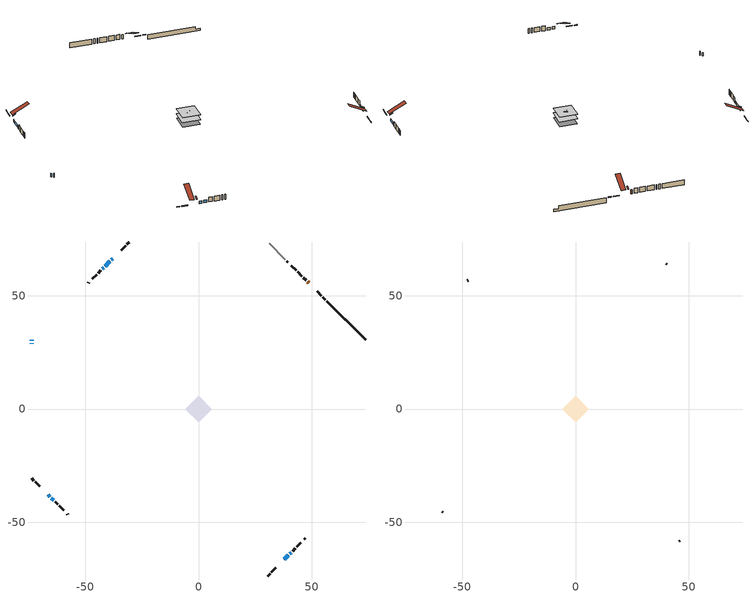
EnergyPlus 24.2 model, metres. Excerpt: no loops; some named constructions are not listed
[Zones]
conditioned space
 floor outside (Floor1 construction): -0.5,0 0,0.5 0.5,0 0,-0.5 z1.17
 floor adiabatic (AdiabaticFloorConstruction): -5.95,0 0,5.95 5.95,0 0,-5.95 z1.17
 floor foundation (Slab1 construction): -5.72,0 0,5.72 5.72,0 0,-5.72 z-1.22
 wall outside (RimJoist1 construction): 30.58,-73.82 31.61,-72.79 / -73.82,-30.58 -72.79,-31.61 / -30.58,73.82 -31.61,72.79 / 56.03,48.37 55,49.4 z1.17:1.47
 wall outside (RimJoist2 construction): 32.27,-72.13 34.17,-70.23 / -72.13,-32.27 -70.23,-34.17 / -32.27,72.13 -34.17,70.23 / 54.34,50.06 52.44,51.96 z1.17:1.47
 wall outside (AdiabaticWallConstruction 1): 48.64,55.75 48.19,56.21 z1.17:3.2
 wall outside (AdiabaticWallConstruction): -73.82,30.58 -73.82,30.09 z1.17:2.77; -66.44,-37.96 -65.66,-38.74 / 37.96,-66.44 39.74,-64.65 / -37.96,66.44 -38.5,65.89 / -39.16,65.24 -41.26,63.14 / -65,-39.39 -64,-40.4 / -41.91,62.48 -42.5,61.9 / 40.4,-64 40.93,-63.47 z1.17:2.39; -73.82,29.17 -73.82,28.94 z1.17:3.2
 wall outside (Wall1 construction): 41.58,-62.81 42.74,-61.66 / -63.34,-41.05 -62.19,-42.21 / -43.15,61.24 -44.31,60.08 / 47.53,56.86 46.38,58.02 z1.17:3.61
 wall outside (Wall2 construction): 43.4,-61 45.29,-59.11 / -61.53,-42.87 -59.64,-44.76 / -44.97,59.43 -46.86,57.54 / 45.72,58.68 43.83,60.57 z1.17:3.61
 wall outside (Wall5 construction): 46.84,-57.56 47.23,-57.17 / -58.09,-46.31 -57.7,-46.7 / -48.41,55.99 -48.8,55.6 / 39.46,64.94 39.07,65.32 z1.17:3.61
 wall foundation (FoundationWall1 construction): 56.69,47.71,-1.22 56.69,47.71,1.17 72.11,32.29,1.17 72.11,32.29,-0.17 73.82,30.58,-0.17 73.82,30.58,-1.22
 wall othersidecoefficients (Wall3 construction): 43.17,61.23 41.01,63.39 z1.17:3.61
 wall adiabatic (Wall6 construction): 38.42,65.98 31.23,73.16 z1.17:3.61
 window (WindowConstruction 4): -73.82,30.58 -73.82,30.1 z1.17:2.77
 window (WindowConstruction 8): -66.43,-37.96 -65.66,-38.74 z1.17:2.39
 window (WindowConstruction 5): -73.82,29.17 -73.82,28.94 z1.17:3.2
 window (WindowConstruction): 37.96,-66.43 39.74,-64.65 z1.17:2.39
 window (WindowConstruction 1): -37.96,66.43 -38.5,65.89 z1.17:2.39
 window (WindowConstruction 2): -39.16,65.24 -41.26,63.14 z1.17:2.39
 window (WindowConstruction 3): -65,-39.39 -64,-40.4 z1.17:2.39
 window (WindowConstruction 6): -41.91,62.48 -42.5,61.9 z1.17:2.39
 window (WindowConstruction 7): 40.4,-64 40.93,-63.47 z1.17:2.39
 door (Door): 48.64,55.75 48.19,56.21 z1.17:3.2
 ceiling adiabatic (AdiabaticFloorConstruction): 0,-5.95 5.95,0 0,5.95 -5.95,0 z1.17
attic - vented
 floor to conditioned space (Floor2 construction Reversed): -5.87,0 0,5.87 5.87,0 0,-5.87 z3.61
 floor to conditioned space (Floor3 construction Reversed): -1.01,0 0,1.01 1.01,0 0,-1.01 z3.61
 wall outside (Wall4 construction): 45.95,-58.45 46.18,-58.21 / -58.98,-45.42 -58.74,-45.65 / -47.52,56.88 -47.75,56.64 / 40.35,64.04 40.12,64.28 z1.17:3.61
 roof outside (Roof1 construction): 36.38,-68.02,3.61 30.83,-62.47,7.53 29.27,-64.02,7.53 34.83,-69.57,3.61; -68.02,-36.38,3.61 -62.47,-30.83,7.53 -64.02,-29.27,7.53 -69.57,-34.83,3.61; -36.38,68.02,3.61 -30.83,62.47,7.53 -29.27,64.02,7.53 -34.83,69.57,3.61; 50.23,54.17,3.61 44.68,48.62,7.53 46.23,47.07,7.53 51.78,52.62,3.61
 roof outside (Roof2 construction): 37.31,-67.09,3.61 36.37,-66.15,4.38 36.1,-66.42,4.38 37.03,-67.36,3.61; -67.09,-37.31,3.61 -66.15,-36.37,4.38 -66.42,-36.1,4.38 -67.36,-37.03,3.61; -37.31,67.09,3.61 -36.37,66.15,4.38 -36.1,66.42,4.38 -37.03,67.36,3.61; 49.3,55.1,3.61 48.36,54.16,4.38 48.63,53.89,4.38 49.57,54.83,3.61
[Material] Roughness=Rough; Thermal Absorptance=0.9
Name | Thickness {m} | Conductivity {W/m-K} | Density {kg/m3} | Specific Heat {J/kg-K} | Solar Absorptance | Visible Absorptance
ceiling loosefill ins | 0.254 | 0.0480833 | 16.02 | 1046.75 | 0.7 | 0.7
ceiling stud and cavity | 0.1397 | 0.419767 | 65.682 | 1177.47 | 0.7 | 0.7
ceiling stud and cavity 1 | 0.1397 | 0.933343 | 65.682 | 1177.47 | 0.7 | 0.7
gypsum board | 0.0127 | 0.160291 | 801 | 837.4 | 0.6 | 0.6
[Construction]
Floor2 construction: ceiling loosefill ins, ceiling stud and cavity, gypsum board
Floor3 construction: ceiling loosefill ins, ceiling stud and cavity 1, gypsum board
[EnergyManagementSystem:OutputVariable] Type of Data in Variable=Summed; Update Frequency=ZoneTimestep; Units=J
Name | EMS Variable | EMS Program or Subroutine
Energy Management System Output Variable 6 | loads_htg_ceilings | component_loads_program
Energy Management System Output Variable 7 | loads_htg_walls | component_loads_program
Energy Management System Output Variable 8 | loads_htg_rim_joists | component_loads_program
Energy Management System Output Variable 9 | loads_htg_foundation_walls | component_loads_program
Energy Management System Output Variable 10 | loads_htg_doors | component_loads_program
Energy Management System Output Variable 11 | loads_htg_windows_conduction | component_loads_program
Energy Management System Output Variable 12 | loads_htg_windows_solar | component_loads_program
Energy Management System Output Variable 13 | loads_htg_skylights_conduction | component_loads_program
Energy Management System Output Variable 14 | loads_htg_skylights_solar | component_loads_program
Energy Management System Output Variable 15 | loads_htg_floors | component_loads_program
Energy Management System Output Variable 16 | loads_htg_slabs | component_loads_program
Energy Management System Output Variable 17 | loads_htg_internal_mass | component_loads_program
Energy Management System Output Variable 18 | loads_htg_infil | component_loads_program
Energy Management System Output Variable 19 | loads_htg_natvent | component_loads_program
Energy Management System Output Variable 20 | loads_htg_mechvent | component_loads_program
Energy Management System Output Variable 21 | loads_htg_whf | component_loads_program
Energy Management System Output Variable 22 | loads_htg_ducts | component_loads_program
Energy Management System Output Variable 23 | loads_htg_intgains | component_loads_program
Energy Management System Output Variable 24 | loads_htg_lighting | component_loads_program
Energy Management System Output Variable 25 | loads_clg_roofs | component_loads_program
Energy Management System Output Variable 26 | loads_clg_ceilings | component_loads_program
Energy Management System Output Variable 27 | loads_clg_walls | component_loads_program
Energy Management System Output Variable 28 | loads_clg_rim_joists | component_loads_program
Energy Management System Output Variable 29 | loads_clg_foundation_walls | component_loads_program
Energy Management System Output Variable 30 | loads_clg_doors | component_loads_program
Energy Management System Output Variable 31 | loads_clg_windows_conduction | component_loads_program
Energy Management System Output Variable 32 | loads_clg_windows_solar | component_loads_program
Energy Management System Output Variable 33 | loads_clg_skylights_conduction | component_loads_program
Energy Management System Output Variable 34 | loads_clg_skylights_solar | component_loads_program
Energy Management System Output Variable 35 | loads_clg_floors | component_loads_program
Energy Management System Output Variable 36 | loads_clg_slabs | component_loads_program
Energy Management System Output Variable 37 | loads_clg_internal_mass | component_loads_program
Energy Management System Output Variable 38 | loads_clg_infil | component_loads_program
Energy Management System Output Variable 39 | loads_clg_natvent | component_loads_program
Energy Management System Output Variable 40 | loads_clg_mechvent | component_loads_program
Energy Management System Output Variable 41 | loads_clg_whf | component_loads_program
Energy Management System Output Variable 42 | loads_clg_ducts | component_loads_program
Energy Management System Output Variable 43 | loads_clg_intgains | component_loads_program
Energy Management System Output Variable 44 | loads_clg_lighting | component_loads_program
Energy Management System Output Variable 45 | loads_htg_tot | total_loads_program
Energy Management System Output Variable 46 | loads_clg_tot | total_loads_program
[Schedule:Day:Interval]
interior lighting schedule day: No, 01:00, 0.108182, 04:00, 0.0901515, 05:00, 0.0991667, 06:00, 0.162273, 07:00, 0.270455, 08:00, 0.342576, 10:00, 0.369621, 11:00, 0.351591, 12:00, 0.333561, 13:00, 0.324545, 14:00, 0.31553, 15:00, 0.333561, 16:00, 0.369621, 17:00, 0.450758, 18:00, 0.585985, 19:00, 0.775303, 20:00, 0.955606, 21:00, 0.991667, 22:00, 0.712197, 23:00, 0.360606, 24:00, 0.162273
interior lighting schedule day 1: No, 01:00, 0.100909, 04:00, 0.0840909, 05:00, 0.0925, 06:00, 0.151364, 07:00, 0.252273, 08:00, 0.319545, 10:00, 0.344773, 11:00, 0.327955, 12:00, 0.311136, 13:00, 0.302727, 14:00, 0.294318, 15:00, 0.311136, 16:00, 0.344773, 17:00, 0.420455, 18:00, 0.546591, 19:00, 0.723182, 20:00, 0.891364, 21:00, 0.925, 22:00, 0.664318, 23:00, 0.336364, 24:00, 0.151364
interior lighting schedule day 2: No, 01:00, 0.0927273, 04:00, 0.0772727, 05:00, 0.085, 06:00, 0.139091, 07:00, 0.231818, 08:00, 0.293636, 10:00, 0.316818, 11:00, 0.301364, 12:00, 0.285909, 13:00, 0.278182, 14:00, 0.270455, 15:00, 0.285909, 16:00, 0.316818, 17:00, 0.386364, 18:00, 0.502273, 19:00, 0.664545, 20:00, 0.819091, 21:00, 0.85, 22:00, 0.610455, 23:00, 0.309091, 24:00, 0.139091
interior lighting schedule day 3: No, 01:00, 0.0845455, 04:00, 0.0704545, 05:00, 0.0775, 06:00, 0.126818, 07:00, 0.211364, 08:00, 0.267727, 10:00, 0.288864, 11:00, 0.274773, 12:00, 0.260682, 13:00, 0.253636, 14:00, 0.246591, 15:00, 0.260682, 16:00, 0.288864, 17:00, 0.352273, 18:00, 0.457955, 19:00, 0.605909, 20:00, 0.746818, 21:00, 0.775, 22:00, 0.556591, 23:00, 0.281818, 24:00, 0.126818
interior lighting schedule day 4: No, 01:00, 0.0763636, 04:00, 0.0636364, 05:00, 0.07, 06:00, 0.114545, 07:00, 0.190909, 08:00, 0.241818, 10:00, 0.260909, 11:00, 0.248182, 12:00, 0.235455, 13:00, 0.229091, 14:00, 0.222727, 15:00, 0.235455, 16:00, 0.260909, 17:00, 0.318182, 18:00, 0.413636, 19:00, 0.547273, 20:00, 0.674545, 21:00, 0.7, 22:00, 0.502727, 23:00, 0.254545, 24:00, 0.114545
interior lighting schedule day 5: No, 01:00, 0.0727273, 04:00, 0.0606061, 05:00, 0.0666667, 06:00, 0.109091, 07:00, 0.181818, 08:00, 0.230303, 10:00, 0.248485, 11:00, 0.236364, 12:00, 0.224242, 13:00, 0.218182, 14:00, 0.212121, 15:00, 0.224242, 16:00, 0.248485, 17:00, 0.30303, 18:00, 0.393939, 19:00, 0.521212, 20:00, 0.642424, 21:00, 0.666667, 22:00, 0.478788, 23:00, 0.242424, 24:00, 0.109091
interior lighting schedule day 6: No, 01:00, 0.0745455, 04:00, 0.0621212, 05:00, 0.0683333, 06:00, 0.111818, 07:00, 0.186364, 08:00, 0.236061, 10:00, 0.254697, 11:00, 0.242273, 12:00, 0.229848, 13:00, 0.223636, 14:00, 0.217424, 15:00, 0.229848, 16:00, 0.254697, 17:00, 0.310606, 18:00, 0.403788, 19:00, 0.534242, 20:00, 0.658485, 21:00, 0.683333, 22:00, 0.490758, 23:00, 0.248485, 24:00, 0.111818
interior lighting schedule day 7: No, 01:00, 0.08, 04:00, 0.0666667, 05:00, 0.0733333, 06:00, 0.12, 07:00, 0.2, 08:00, 0.253333, 10:00, 0.273333, 11:00, 0.26, 12:00, 0.246667, 13:00, 0.24, 14:00, 0.233333, 15:00, 0.246667, 16:00, 0.273333, 17:00, 0.333333, 18:00, 0.433333, 19:00, 0.573333, 20:00, 0.706667, 21:00, 0.733333, 22:00, 0.526667, 23:00, 0.266667, 24:00, 0.12
interior lighting schedule day 8: No, 01:00, 0.0890909, 04:00, 0.0742424, 05:00, 0.0816667, 06:00, 0.133636, 07:00, 0.222727, 08:00, 0.282121, 10:00, 0.304394, 11:00, 0.289545, 12:00, 0.274697, 13:00, 0.267273, 14:00, 0.259848, 15:00, 0.274697, 16:00, 0.304394, 17:00, 0.371212, 18:00, 0.482576, 19:00, 0.638485, 20:00, 0.78697, 21:00, 0.816667, 22:00, 0.586515, 23:00, 0.29697, 24:00, 0.133636
interior lighting schedule day 9: No, 01:00, 0.0972727, 04:00, 0.0810606, 05:00, 0.0891667, 06:00, 0.145909, 07:00, 0.243182, 08:00, 0.30803, 10:00, 0.332348, 11:00, 0.316136, 12:00, 0.299924, 13:00, 0.291818, 14:00, 0.283712, 15:00, 0.299924, 16:00, 0.332348, 17:00, 0.405303, 18:00, 0.526894, 19:00, 0.697121, 20:00, 0.859242, 21:00, 0.891667, 22:00, 0.640379, 23:00, 0.324242, 24:00, 0.145909
interior lighting schedule day 10: No, 01:00, 0.105455, 04:00, 0.0878788, 05:00, 0.0966667, 06:00, 0.158182, 07:00, 0.263636, 08:00, 0.333939, 10:00, 0.360303, 11:00, 0.342727, 12:00, 0.325152, 13:00, 0.316364, 14:00, 0.307576, 15:00, 0.325152, 16:00, 0.360303, 17:00, 0.439394, 18:00, 0.571212, 19:00, 0.755758, 20:00, 0.931515, 21:00, 0.966667, 22:00, 0.694242, 23:00, 0.351515, 24:00, 0.158182
interior lighting schedule day 11: No, 01:00, 0.109091, 04:00, 0.0909091, 05:00, 0.1, 06:00, 0.163636, 07:00, 0.272727, 08:00, 0.345455, 10:00, 0.372727, 11:00, 0.354545, 12:00, 0.336364, 13:00, 0.327273, 14:00, 0.318182, 15:00, 0.336364, 16:00, 0.372727, 17:00, 0.454545, 18:00, 0.590909, 19:00, 0.781818, 20:00, 0.963636, 21:00, 1, 22:00, 0.718182, 23:00, 0.363636, 24:00, 0.163636
interior lighting schedule default day; occupants schedule default day; clothes dryer schedule default day; cooking range schedule default day; mech vent bath fan 0 schedule default day; mech vent range fan 0 schedule default day; misc plug loads schedule default day; general water use schedule default day; heating setpoint default day; cooling setpoint default day; clothes dryer exhaust 0 schedule default day; cooling season schedule day; cooling season schedule day 2; cooling season schedule default day; exterior lighting schedule default day; natural vent schedule default day: No, 24:00, 0
occupants schedule day: No, 05:00, 0.426829, 06:00, 0.719512, 07:00, 1, 08:00, 0.670732, 09:00, 0.329268, 14:00, 0.170732, 15:00, 0.231707, 16:00, 0.329268, 17:00, 0.5, 18:00, 0.670732, 19:00, 0.829268, 21:00, 1, 22:00, 0.853659, 23:00, 0.646341, 24:00, 0.426829
clothes dryer schedule day; clothes dryer exhaust 0 schedule day: No, 01:00, 0.123457, 02:00, 0.0740741, 03:00, 0.0493827, 04:00, 0.0246914, 05:00, 0.0493827, 06:00, 0.0740741, 07:00, 0.197531, 08:00, 0.395062, 09:00, 0.592593, 10:00, 0.839506, 11:00, 0.962963, 12:00, 1, 13:00, 0.91358, 14:00, 0.82716, 15:00, 0.716049, 16:00, 0.753086, 17:00, 0.679012, 18:00, 0.666667, 20:00, 0.62963, 21:00, 0.641975, 22:00, 0.666667, 23:00, 0.54321, 24:00, 0.296296
cooking range schedule day: No, 05:00, 0.0597015, 06:00, 0.11194, 07:00, 0.171642, 08:00, 0.291045, 11:00, 0.343284, 12:00, 0.402985, 13:00, 0.462687, 14:00, 0.343284, 15:00, 0.291045, 16:00, 0.402985, 17:00, 0.567164, 18:00, 1, 19:00, 0.850746, 20:00, 0.432836, 21:00, 0.291045, 22:00, 0.231343, 23:00, 0.171642, 24:00, 0.11194
mech vent bath fan 0 schedule day: No, 07:00, 0, 08:00, 1, 09:00, 0.2, 24:00, 0
mech vent range fan 0 schedule day: No, 18:00, 0, 19:00, 1, 20:00, 0.2, 24:00, 0
misc plug loads schedule day: No, 06:00, 0.705882, 07:00, 0.745098, 08:00, 0.803922, 15:00, 0.823529, 16:00, 0.862745, 17:00, 0.921569, 18:00, 0.980392, 19:00, 1, 20:00, 0.980392, 21:00, 0.941176, 22:00, 0.862745, 23:00, 0.784314, 24:00, 0.72549
general water use schedule day: No, 01:00, 0.315068, 03:00, 0.287671, 04:00, 0.342466, 05:00, 0.369863, 06:00, 0.520548, 07:00, 0.60274, 08:00, 0.534247, 10:00, 0.506849, 11:00, 0.465753, 14:00, 0.479452, 15:00, 0.534247, 16:00, 0.589041, 17:00, 0.69863, 18:00, 0.876712, 19:00, 0.890411, 20:00, 0.986301, 21:00, 1, 22:00, 0.863014, 23:00, 0.616438, 24:00, 0.465753
heating setpoint day: No, 07:00, 18, 23:00, 21, 24:00, 18
cooling setpoint day: No, 24:00, 25
cooling season schedule day 1: No, 24:00, 1
exterior lighting schedule day: No, 01:00, 0.566667, 03:00, 0.524167, 05:00, 0.495833, 06:00, 0.5525, 07:00, 0.623333, 08:00, 0.580833, 09:00, 0.439167, 10:00, 0.354167, 12:00, 0.34, 13:00, 0.354167, 14:00, 0.396667, 15:00, 0.425, 16:00, 0.495833, 17:00, 0.623333, 18:00, 0.793333, 19:00, 0.906667, 20:00, 0.963333, 21:00, 0.991667, 22:00, 0.920833, 23:00, 0.793333, 24:00, 0.665833
exterior lighting schedule day 1: No, 01:00, 0.528571, 03:00, 0.488929, 05:00, 0.4625, 06:00, 0.515357, 07:00, 0.581429, 08:00, 0.541786, 09:00, 0.409643, 10:00, 0.330357, 12:00, 0.317143, 13:00, 0.330357, 14:00, 0.37, 15:00, 0.396429, 16:00, 0.4625, 17:00, 0.581429, 18:00, 0.74, 19:00, 0.845714, 20:00, 0.898571, 21:00, 0.925, 22:00, 0.858929, 23:00, 0.74, 24:00, 0.621071
exterior lighting schedule day 10: No, 01:00, 0.552381, 03:00, 0.510952, 05:00, 0.483333, 06:00, 0.538571, 07:00, 0.607619, 08:00, 0.56619, 09:00, 0.428095, 10:00, 0.345238, 12:00, 0.331429, 13:00, 0.345238, 14:00, 0.386667, 15:00, 0.414286, 16:00, 0.483333, 17:00, 0.607619, 18:00, 0.773333, 19:00, 0.88381, 20:00, 0.939048, 21:00, 0.966667, 22:00, 0.897619, 23:00, 0.773333, 24:00, 0.649048
exterior lighting schedule day 11: No, 01:00, 0.571429, 03:00, 0.528571, 05:00, 0.5, 06:00, 0.557143, 07:00, 0.628571, 08:00, 0.585714, 09:00, 0.442857, 10:00, 0.357143, 12:00, 0.342857, 13:00, 0.357143, 14:00, 0.4, 15:00, 0.428571, 16:00, 0.5, 17:00, 0.628571, 18:00, 0.8, 19:00, 0.914286, 20:00, 0.971429, 21:00, 1, 22:00, 0.928571, 23:00, 0.8, 24:00, 0.671429
exterior lighting schedule day 2: No, 01:00, 0.485714, 03:00, 0.449286, 05:00, 0.425, 06:00, 0.473571, 07:00, 0.534286, 08:00, 0.497857, 09:00, 0.376429, 10:00, 0.303571, 12:00, 0.291429, 13:00, 0.303571, 14:00, 0.34, 15:00, 0.364286, 16:00, 0.425, 17:00, 0.534286, 18:00, 0.68, 19:00, 0.777143, 20:00, 0.825714, 21:00, 0.85, 22:00, 0.789286, 23:00, 0.68, 24:00, 0.570714
exterior lighting schedule day 3: No, 01:00, 0.442857, 03:00, 0.409643, 05:00, 0.3875, 06:00, 0.431786, 07:00, 0.487143, 08:00, 0.453929, 09:00, 0.343214, 10:00, 0.276786, 12:00, 0.265714, 13:00, 0.276786, 14:00, 0.31, 15:00, 0.332143, 16:00, 0.3875, 17:00, 0.487143, 18:00, 0.62, 19:00, 0.708571, 20:00, 0.752857, 21:00, 0.775, 22:00, 0.719643, 23:00, 0.62, 24:00, 0.520357
exterior lighting schedule day 4: No, 01:00, 0.4, 03:00, 0.37, 05:00, 0.35, 06:00, 0.39, 07:00, 0.44, 08:00, 0.41, 09:00, 0.31, 10:00, 0.25, 12:00, 0.24, 13:00, 0.25, 14:00, 0.28, 15:00, 0.3, 16:00, 0.35, 17:00, 0.44, 18:00, 0.56, 19:00, 0.64, 20:00, 0.68, 21:00, 0.7, 22:00, 0.65, 23:00, 0.56, 24:00, 0.47
exterior lighting schedule day 5: No, 01:00, 0.380952, 03:00, 0.352381, 05:00, 0.333333, 06:00, 0.371429, 07:00, 0.419048, 08:00, 0.390476, 09:00, 0.295238, 10:00, 0.238095, 12:00, 0.228571, 13:00, 0.238095, 14:00, 0.266667, 15:00, 0.285714, 16:00, 0.333333, 17:00, 0.419048, 18:00, 0.533333, 19:00, 0.609524, 20:00, 0.647619, 21:00, 0.666667, 22:00, 0.619048, 23:00, 0.533333, 24:00, 0.447619
exterior lighting schedule day 6: No, 01:00, 0.390476, 03:00, 0.36119, 05:00, 0.341667, 06:00, 0.380714, 07:00, 0.429524, 08:00, 0.400238, 09:00, 0.302619, 10:00, 0.244048, 12:00, 0.234286, 13:00, 0.244048, 14:00, 0.273333, 15:00, 0.292857, 16:00, 0.341667, 17:00, 0.429524, 18:00, 0.546667, 19:00, 0.624762, 20:00, 0.66381, 21:00, 0.683333, 22:00, 0.634524, 23:00, 0.546667, 24:00, 0.45881
exterior lighting schedule day 7: No, 01:00, 0.419048, 03:00, 0.387619, 05:00, 0.366667, 06:00, 0.408571, 07:00, 0.460952, 08:00, 0.429524, 09:00, 0.324762, 10:00, 0.261905, 12:00, 0.251429, 13:00, 0.261905, 14:00, 0.293333, 15:00, 0.314286, 16:00, 0.366667, 17:00, 0.460952, 18:00, 0.586667, 19:00, 0.670476, 20:00, 0.712381, 21:00, 0.733333, 22:00, 0.680952, 23:00, 0.586667, 24:00, 0.492381
exterior lighting schedule day 8: No, 01:00, 0.466667, 03:00, 0.431667, 05:00, 0.408333, 06:00, 0.455, 07:00, 0.513333, 08:00, 0.478333, 09:00, 0.361667, 10:00, 0.291667, 12:00, 0.28, 13:00, 0.291667, 14:00, 0.326667, 15:00, 0.35, 16:00, 0.408333, 17:00, 0.513333, 18:00, 0.653333, 19:00, 0.746667, 20:00, 0.793333, 21:00, 0.816667, 22:00, 0.758333, 23:00, 0.653333, 24:00, 0.548333
exterior lighting schedule day 9: No, 01:00, 0.509524, 03:00, 0.47131, 05:00, 0.445833, 06:00, 0.496786, 07:00, 0.560476, 08:00, 0.522262, 09:00, 0.394881, 10:00, 0.318452, 12:00, 0.305714, 13:00, 0.318452, 14:00, 0.356667, 15:00, 0.382143, 16:00, 0.445833, 17:00, 0.560476, 18:00, 0.713333, 19:00, 0.815238, 20:00, 0.86619, 21:00, 0.891667, 22:00, 0.827976, 23:00, 0.713333, 24:00, 0.59869
[Schedule:Week:Daily]
heating setpoint Week Rule - Jan1-Dec31: heating setpoint day, heating setpoint day, heating setpoint day, heating setpoint day, heating setpoint day, heating setpoint day, heating setpoint day, heating setpoint default day, heating setpoint default day, heating setpoint default day, heating setpoint default day, heating setpoint default day
cooling setpoint Week Rule - Jan1-Dec31: cooling setpoint day, cooling setpoint day, cooling setpoint day, cooling setpoint day, cooling setpoint day, cooling setpoint day, cooling setpoint day, cooling setpoint default day, cooling setpoint default day, cooling setpoint default day, cooling setpoint default day, cooling setpoint default day
clothes dryer exhaust 0 schedule Week Rule - Jan1-Dec31: clothes dryer exhaust 0 schedule day, clothes dryer exhaust 0 schedule day, clothes dryer exhaust 0 schedule day, clothes dryer exhaust 0 schedule day, clothes dryer exhaust 0 schedule day, clothes dryer exhaust 0 schedule day, clothes dryer exhaust 0 schedule day, clothes dryer exhaust 0 schedule default day, clothes dryer exhaust 0 schedule default day, clothes dryer exhaust 0 schedule default day, clothes dryer exhaust 0 schedule default day, clothes dryer exhaust 0 schedule default day
cooling season schedule Week Rule - Jan1-May26: cooling season schedule day, cooling season schedule day, cooling season schedule day, cooling season schedule day, cooling season schedule day, cooling season schedule day, cooling season schedule day, cooling season schedule default day, cooling season schedule default day, cooling season schedule default day, cooling season schedule default day, cooling season schedule default day
cooling season schedule Week Rule - May27-Jun2: cooling season schedule day, cooling season schedule day, cooling season schedule day, cooling season schedule day, cooling season schedule day, cooling season schedule day 1, cooling season schedule day 1, cooling season schedule default day, cooling season schedule default day, cooling season schedule default day, cooling season schedule default day, cooling season schedule default day
cooling season schedule Week Rule - Jun3-Sep29: cooling season schedule day 1, cooling season schedule day 1, cooling season schedule day 1, cooling season schedule day 1, cooling season schedule day 1, cooling season schedule day 1, cooling season schedule day 1, cooling season schedule default day, cooling season schedule default day, cooling season schedule default day, cooling season schedule default day, cooling season schedule default day
cooling season schedule Week Rule - Sep30-Oct6: cooling season schedule day 1, cooling season schedule day 2, cooling season schedule day 2, cooling season schedule day 2, cooling season schedule day 2, cooling season schedule day 2, cooling season schedule day 2, cooling season schedule default day, cooling season schedule default day, cooling season schedule default day, cooling season schedule default day, cooling season schedule default day
cooling season schedule Week Rule - Oct7-Dec31: cooling season schedule day 2, cooling season schedule day 2, cooling season schedule day 2, cooling season schedule day 2, cooling season schedule day 2, cooling season schedule day 2, cooling season schedule day 2, cooling season schedule default day, cooling season schedule default day, cooling season schedule default day, cooling season schedule default day, cooling season schedule default day
exterior lighting schedule Week Rule - Jun3-Jun30: exterior lighting schedule day 5, exterior lighting schedule day 5, exterior lighting schedule day 5, exterior lighting schedule day 5, exterior lighting schedule day 5, exterior lighting schedule day 5, exterior lighting schedule day 5, exterior lighting schedule default day, exterior lighting schedule default day, exterior lighting schedule default day, exterior lighting schedule default day, exterior lighting schedule default day
exterior lighting schedule Week Rule - Jul1-Jul28: exterior lighting schedule day 6, exterior lighting schedule day 6, exterior lighting schedule day 6, exterior lighting schedule day 6, exterior lighting schedule day 6, exterior lighting schedule day 6, exterior lighting schedule day 6, exterior lighting schedule default day, exterior lighting schedule default day, exterior lighting schedule default day, exterior lighting schedule default day, exterior lighting schedule default day
exterior lighting schedule Week Rule - Jul29-Aug4: exterior lighting schedule day 6, exterior lighting schedule day 6, exterior lighting schedule day 6, exterior lighting schedule day 7, exterior lighting schedule day 7, exterior lighting schedule day 7, exterior lighting schedule day 7, exterior lighting schedule default day, exterior lighting schedule default day, exterior lighting schedule default day, exterior lighting schedule default day, exterior lighting schedule default day
exterior lighting schedule Week Rule - Aug5-Aug25: exterior lighting schedule day 7, exterior lighting schedule day 7, exterior lighting schedule day 7, exterior lighting schedule day 7, exterior lighting schedule day 7, exterior lighting schedule day 7, exterior lighting schedule day 7, exterior lighting schedule default day, exterior lighting schedule default day, exterior lighting schedule default day, exterior lighting schedule default day, exterior lighting schedule default day
exterior lighting schedule Week Rule - Aug26-Sep1: exterior lighting schedule day 7, exterior lighting schedule day 7, exterior lighting schedule day 7, exterior lighting schedule day 7, exterior lighting schedule day 7, exterior lighting schedule day 7, exterior lighting schedule day 8, exterior lighting schedule default day, exterior lighting schedule default day, exterior lighting schedule default day, exterior lighting schedule default day, exterior lighting schedule default day
exterior lighting schedule Week Rule - Sep2-Sep29: exterior lighting schedule day 8, exterior lighting schedule day 8, exterior lighting schedule day 8, exterior lighting schedule day 8, exterior lighting schedule day 8, exterior lighting schedule day 8, exterior lighting schedule day 8, exterior lighting schedule default day, exterior lighting schedule default day, exterior lighting schedule default day, exterior lighting schedule default day, exterior lighting schedule default day
exterior lighting schedule Week Rule - Sep30-Oct6: exterior lighting schedule day 8, exterior lighting schedule day 9, exterior lighting schedule day 9, exterior lighting schedule day 9, exterior lighting schedule day 9, exterior lighting schedule day 9, exterior lighting schedule day 9, exterior lighting schedule default day, exterior lighting schedule default day, exterior lighting schedule default day, exterior lighting schedule default day, exterior lighting schedule default day
exterior lighting schedule Week Rule - Oct7-Oct27: exterior lighting schedule day 9, exterior lighting schedule day 9, exterior lighting schedule day 9, exterior lighting schedule day 9, exterior lighting schedule day 9, exterior lighting schedule day 9, exterior lighting schedule day 9, exterior lighting schedule default day, exterior lighting schedule default day, exterior lighting schedule default day, exterior lighting schedule default day, exterior lighting schedule default day
exterior lighting schedule Week Rule - Oct28-Nov3: exterior lighting schedule day 9, exterior lighting schedule day 9, exterior lighting schedule day 9, exterior lighting schedule day 9, exterior lighting schedule day 10, exterior lighting schedule day 10, exterior lighting schedule day 10, exterior lighting schedule default day, exterior lighting schedule default day, exterior lighting schedule default day, exterior lighting schedule default day, exterior lighting schedule default day
exterior lighting schedule Week Rule - Nov4-Nov24: exterior lighting schedule day 10, exterior lighting schedule day 10, exterior lighting schedule day 10, exterior lighting schedule day 10, exterior lighting schedule day 10, exterior lighting schedule day 10, exterior lighting schedule day 10, exterior lighting schedule default day, exterior lighting schedule default day, exterior lighting schedule default day, exterior lighting schedule default day, exterior lighting schedule default day
exterior lighting schedule Week Rule - Nov25-Dec1: exterior lighting schedule day 10, exterior lighting schedule day 10, exterior lighting schedule day 10, exterior lighting schedule day 10, exterior lighting schedule day 10, exterior lighting schedule day 10, exterior lighting schedule day 11, exterior lighting schedule default day, exterior lighting schedule default day, exterior lighting schedule default day, exterior lighting schedule default day, exterior lighting schedule default day
exterior lighting schedule Week Rule - Dec2-Dec31: exterior lighting schedule day 11, exterior lighting schedule day 11, exterior lighting schedule day 11, exterior lighting schedule day 11, exterior lighting schedule day 11, exterior lighting schedule day 11, exterior lighting schedule day 11, exterior lighting schedule default day, exterior lighting schedule default day, exterior lighting schedule default day, exterior lighting schedule default day, exterior lighting schedule default day
natural vent schedule Week Rule - Jan1-Dec31: natural vent schedule default day, natural vent schedule default day, natural vent schedule default day, natural vent schedule default day, natural vent schedule default day, natural vent schedule default day, natural vent schedule default day, natural vent schedule default day, natural vent schedule default day, natural vent schedule default day, natural vent schedule default day, natural vent schedule default day
[Schedule:Year]
heating setpoint: heating setpoint Week Rule - Jan1-Dec31, 1, 1, 12, 31
cooling setpoint: cooling setpoint Week Rule - Jan1-Dec31, 1, 1, 12, 31
clothes dryer exhaust 0 schedule: clothes dryer exhaust 0 schedule Week Rule - Jan1-Dec31, 1, 1, 12, 31
cooling season schedule: cooling season schedule Week Rule - Jan1-May26, 1, 1, 5, 26, cooling season schedule Week Rule - May27-Jun2, 5, 27, 6, 2, cooling season schedule Week Rule - Jun3-Sep29, 6, 3, 9, 29, cooling season schedule Week Rule - Sep30-Oct6, 9, 30, 10, 6, cooling season schedule Week Rule - Oct7-Dec31, 10, 7, 12, 31
natural vent schedule: natural vent schedule Week Rule - Jan1-Dec31, 1, 1, 12, 31
